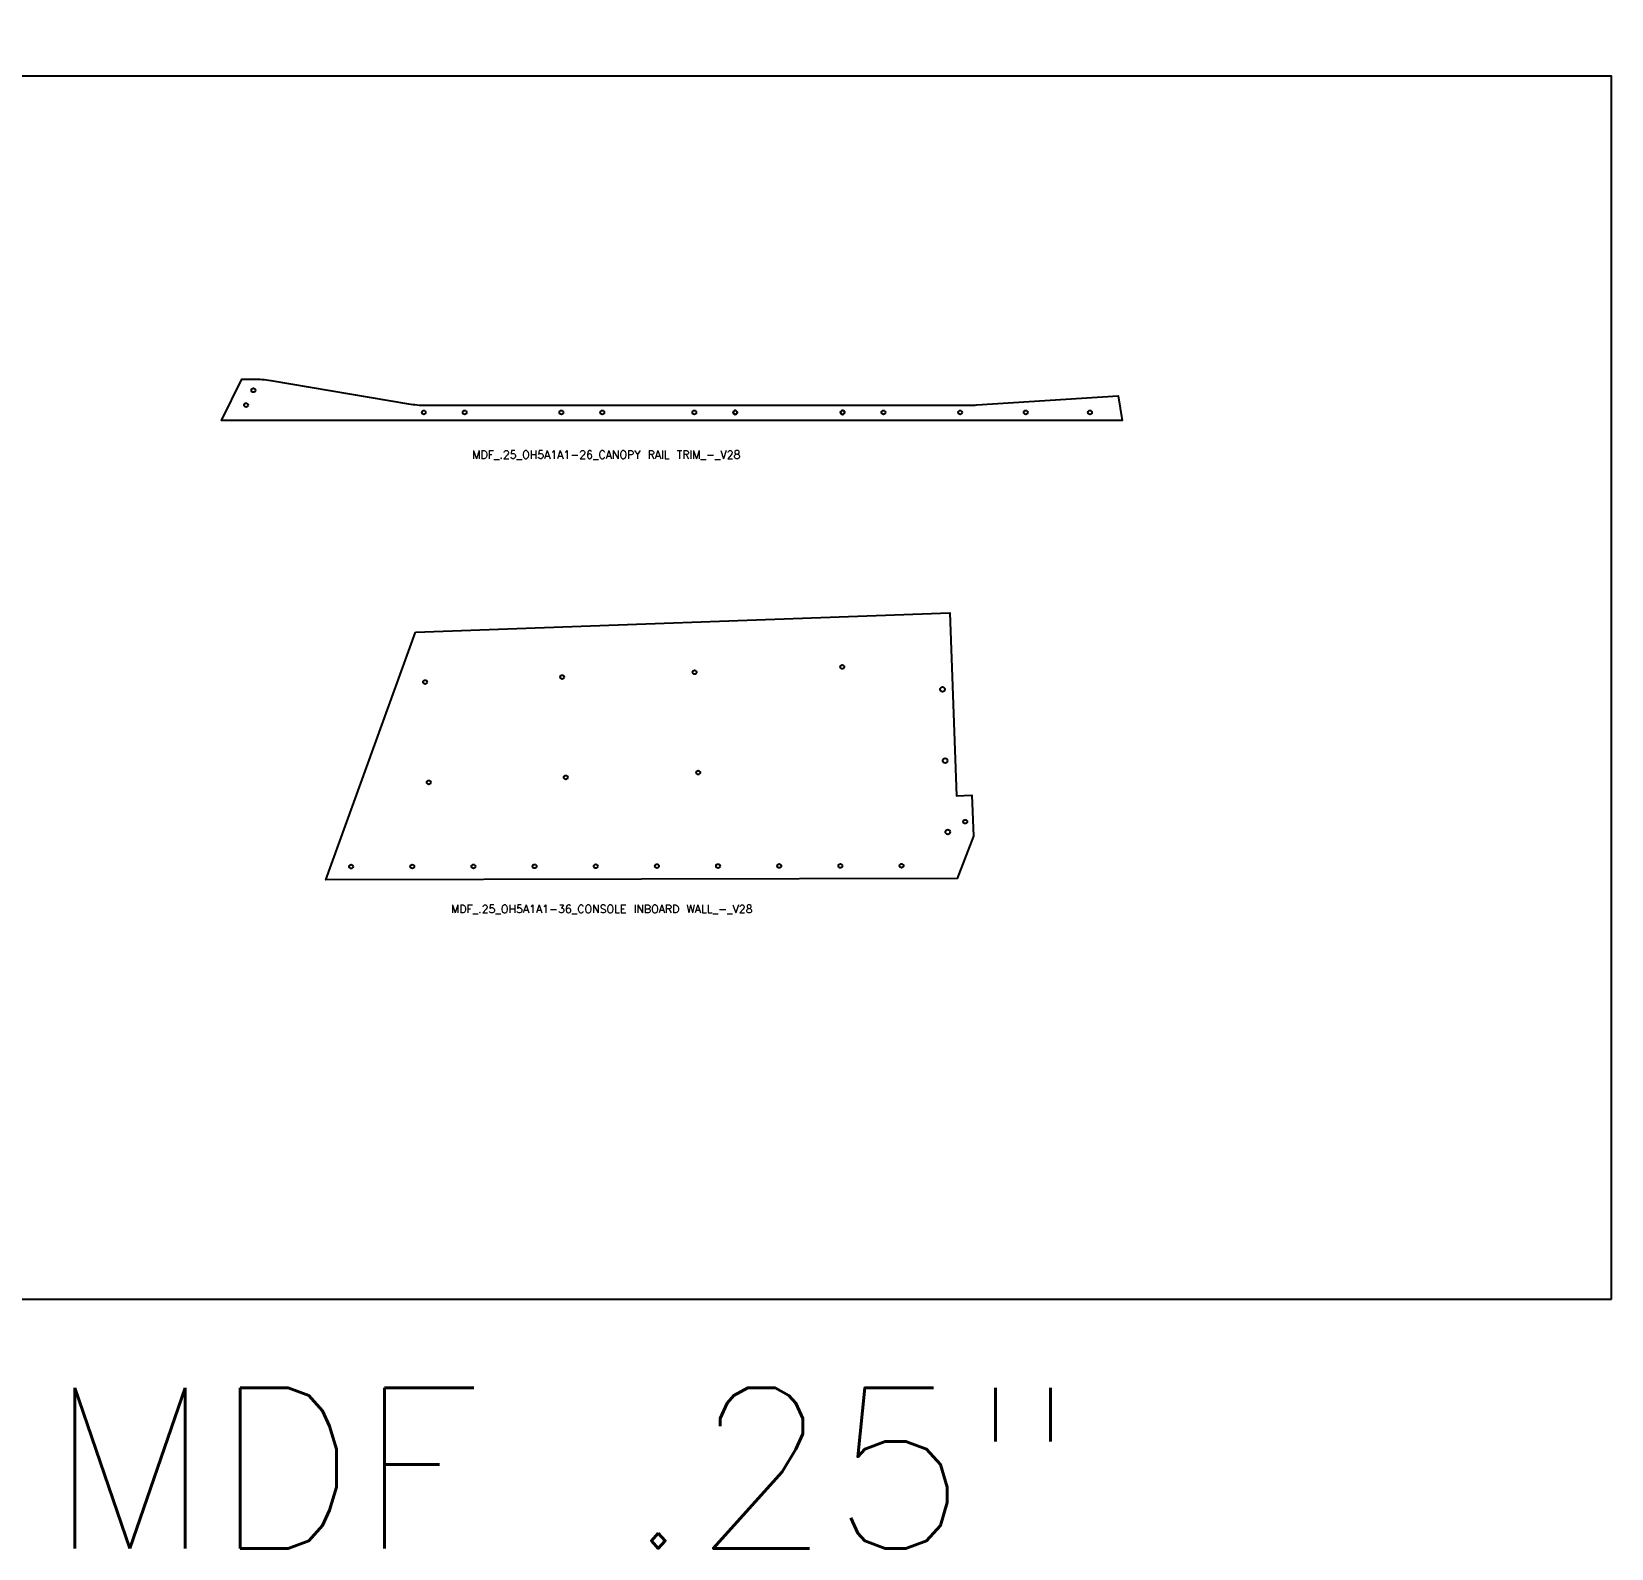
# Model space of a CAD drawing. Header units: inches. Extents: x 315 to 1225, y 14 to 674.
# Drawn here: x 785.3 to 862.8, y 13.8 to 88.2 of the extents above; entities that cross this region are included whole.
import ezdxf

# ---------------------------------------------------------------- set-up
doc = ezdxf.new("R2010")
doc.units = ezdxf.units.IN
doc.header["$LTSCALE"] = 0.03937
doc.header["$MEASUREMENT"] = 0
doc.styles.get("Standard").update_dxf_attribs({"font": 'txt.shx'})

msp = doc.modelspace()

# ---------------------------------------------------------------- linework, layer by layer
at = {"color": 0, "linetype": 'ByBlock', "lineweight": -2}
msp.add_lwpolyline([(862.76037, 26.03273), (862.76037, 86.03273), (766.76037, 86.03273), (766.76037, 26.03273)], close=True, dxfattribs=at)
msp.add_lwpolyline([(796.99261, 71.10579), (803.7546, 69.96089, 0.04197929), (804.58977, 69.89072), (831.30468, 69.89326, 0.01619743), (831.62837, 69.90378), (838.57033, 70.3548), (838.75599, 69.14397), (794.57192, 69.13977), (795.57798, 71.1759), (796.15744, 71.17595, -0.04197929)], format="xyb", close=True)
msp.add_lwpolyline([(796.99261, 71.10579), (803.7546, 69.96089, 0.04197929), (804.58977, 69.89072), (831.30468, 69.89326, 0.01619743), (831.62837, 69.90378), (838.57033, 70.3548), (838.75599, 69.14397), (794.57192, 69.13977), (795.57798, 71.1759), (796.15744, 71.17595, -0.04197929)], format="xyb", close=True)
msp.add_lwpolyline([(804.10199, 58.75643), (830.3116, 59.71148), (830.63878, 50.7324), (831.38829, 50.75971), (831.46179, 48.7426), (830.67203, 46.67585), (799.69937, 46.60301)], close=True)
msp.add_lwpolyline([(804.10199, 58.75643), (830.3116, 59.71148), (830.63878, 50.7324), (831.38829, 50.75971), (831.46179, 48.7426), (830.67203, 46.67585), (799.69937, 46.60301)], close=True)
for centre, radius in [((796.14091, 70.62211), 0.09675), ((796.14091, 70.62211), 0.09675), ((795.78256, 69.89686), 0.09675), ((795.78256, 69.89686), 0.09675), ((804.50248, 69.53442), 0.09675), ((804.50248, 69.53442), 0.09675), ((806.50838, 69.53461), 0.09675), ((806.50838, 69.53461), 0.09675), ((811.25083, 69.53506), 0.09675), ((811.25083, 69.53506), 0.09675), ((813.25673, 69.53525), 0.09675), ((813.25673, 69.53525), 0.09675), ((817.77146, 69.53568), 0.09675), ((817.77146, 69.53568), 0.09675), ((819.77736, 69.53587), 0.09675), ((825.04447, 69.53637), 0.09675), ((827.05037, 69.53656), 0.09675), ((827.05037, 69.53656), 0.09675), ((830.81272, 69.53692), 0.09675), ((830.81272, 69.53692), 0.09675), ((834.03154, 69.53722), 0.09675), ((834.03154, 69.53722), 0.09675), ((837.18115, 69.53752), 0.09675), ((837.18115, 69.53752), 0.09675), ((811.28895, 56.55421), 0.09675), ((811.28895, 56.55421), 0.09675), ((817.78464, 56.7909), 0.09675), ((817.78464, 56.7909), 0.09675), ((825.02983, 57.05491), 0.09675), ((825.02983, 57.05491), 0.09675), ((804.56641, 56.30924), 0.09675), ((804.56641, 56.30924), 0.09675), ((829.94832, 55.95024), 0.11719), ((829.94832, 55.95024), 0.11719), ((817.96398, 51.86921), 0.09675), ((817.96398, 51.86921), 0.09675), ((830.07577, 52.45257), 0.11719), ((830.07577, 52.45257), 0.11719), ((804.74575, 51.38755), 0.09675), ((804.74575, 51.38755), 0.09675), ((811.46829, 51.63252), 0.09675), ((811.46829, 51.63252), 0.09675), ((830.20322, 48.95489), 0.11719), ((830.20322, 48.95489), 0.11719), ((831.06044, 49.45887), 0.09675), ((831.06044, 49.45887), 0.09675), ((800.93673, 47.25577), 0.09675), ((800.93673, 47.25577), 0.09675), ((803.93673, 47.26032), 0.09675), ((803.93673, 47.26032), 0.09675), ((806.93673, 47.26486), 0.09675), ((806.93673, 47.26486), 0.09675), ((809.93672, 47.26941), 0.09675), ((809.93672, 47.26941), 0.09675), ((812.93672, 47.27396), 0.09675), ((812.93672, 47.27396), 0.09675), ((815.93671, 47.27851), 0.09675), ((815.93671, 47.27851), 0.09675), ((818.93671, 47.28306), 0.09675), ((818.93671, 47.28306), 0.09675), ((821.93671, 47.28761), 0.09675), ((821.93671, 47.28761), 0.09675), ((824.9367, 47.29216), 0.09675), ((824.9367, 47.29216), 0.09675), ((827.9367, 47.29671), 0.09675), ((827.9367, 47.29671), 0.09675)]:
    msp.add_circle(centre, radius)
at = {"extrusion": (0, 0, -1)}
for centre in [(-819.77736, 69.53587), (-825.04447, 69.53637)]:
    msp.add_circle(centre, 0.09675, dxfattribs=at)

# ---------------------------------------------------------------- texts
for s, height, p in [('MDF_.25_OH5A1A1-26_CANOPY RAIL TRIM_-_V28', 0.3937008, (806.87975, 67.26739)), ('MDF_.25_OH5A1A1-36_CONSOLE INBOARD WALL_-_V28', 0.3937008, (805.83888, 44.97998)), ('MDF .25"', 7.874016, (786.03872, 13.80659))]:
    msp.add_text(s, height=height).set_placement(p)

doc.saveas('drawing.dxf')
